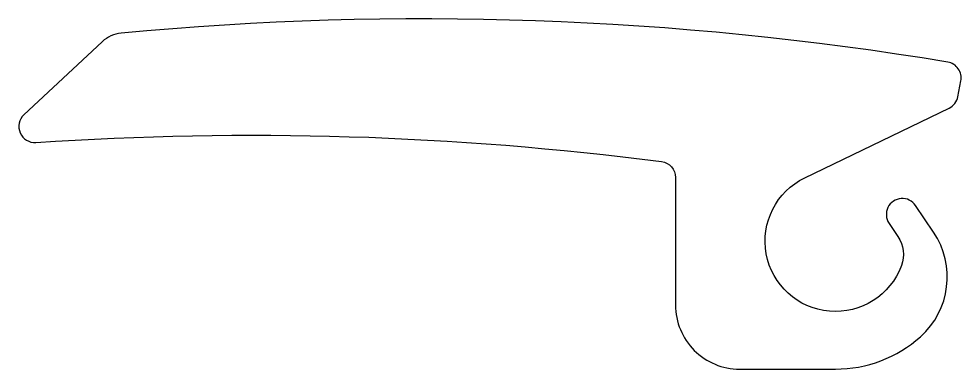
# Model space of a CAD drawing. Extents: x 347.7 to 377.2, y 220.7 to 231.6.
import ezdxf

# ---------------------------------------------------------------- set-up
doc = ezdxf.new("R2010")
doc.units = 0
doc.header["$LTSCALE"] = 15
doc.layers.get('0').update_dxf_attribs({"linetype": 'CONTINUOUS'})

msp = doc.modelspace()

# ---------------------------------------------------------------- linework, layer by layer
at = {"linetype": 'CONTINUOUS'}
msp.add_lwpolyline([(376.792, 228.863, 0.23651), (377.066, 229.217), (377.161, 229.708, 0.422252), (376.752, 230.297, 0.064948), (350.898, 231.2, 0.165405), (350.311, 230.936), (347.861, 228.651, 0.705845), (348.236, 227.787, -0.049059), (367.803, 227.188, -0.377022), (368.239, 226.692), (368.239, 222.704, 0.414214), (370.239, 220.704), (373.239, 220.704, 0.183815), (375.898, 221.715, 0.375565), (376.309, 224.981), (375.745, 225.817, 1), (374.916, 225.257), (375.193, 224.846, -0.241531), (375.302, 223.94, -1.481325), (372.282, 226.685)], format="xyb", close=True, dxfattribs=at)

doc.saveas('drawing.dxf')
